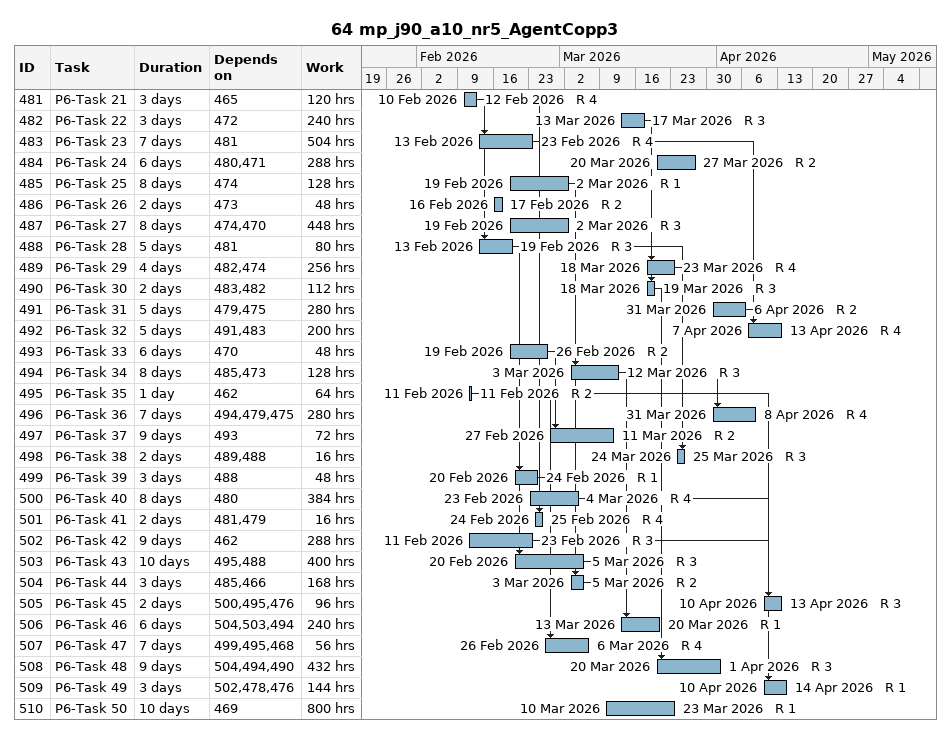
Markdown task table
64 mp_j90_a10_nr5_AgentCopp3

| ID | Task | Duration | Start | Finish | Predecessors | Resources | Work (h) |
|---|---|---|---|---|---|---|---|
| 481 | P6-Task 21 | 3d | 2026-02-10 | 2026-02-12 | 465 | R 4 | 120 |
| 482 | P6-Task 22 | 3d | 2026-03-13 | 2026-03-17 | 472 | R 3 | 240 |
| 483 | P6-Task 23 | 7d | 2026-02-13 | 2026-02-23 | 481 | R 4 | 504 |
| 484 | P6-Task 24 | 6d | 2026-03-20 | 2026-03-27 | 480, 471 | R 2 | 288 |
| 485 | P6-Task 25 | 8d | 2026-02-19 | 2026-03-02 | 474 | R 1 | 128 |
| 486 | P6-Task 26 | 2d | 2026-02-16 | 2026-02-17 | 473 | R 2 | 48 |
| 487 | P6-Task 27 | 8d | 2026-02-19 | 2026-03-02 | 474, 470 | R 3 | 448 |
| 488 | P6-Task 28 | 5d | 2026-02-13 | 2026-02-19 | 481 | R 3 | 80 |
| 489 | P6-Task 29 | 4d | 2026-03-18 | 2026-03-23 | 482, 474 | R 4 | 256 |
| 490 | P6-Task 30 | 2d | 2026-03-18 | 2026-03-19 | 483, 482 | R 3 | 112 |
| 491 | P6-Task 31 | 5d | 2026-03-31 | 2026-04-06 | 479, 475 | R 2 | 280 |
| 492 | P6-Task 32 | 5d | 2026-04-07 | 2026-04-13 | 491, 483 | R 4 | 200 |
| 493 | P6-Task 33 | 6d | 2026-02-19 | 2026-02-26 | 470 | R 2 | 48 |
| 494 | P6-Task 34 | 8d | 2026-03-03 | 2026-03-12 | 485, 473 | R 3 | 128 |
| 495 | P6-Task 35 | 1d | 2026-02-11 | 2026-02-11 | 462 | R 2 | 64 |
| 496 | P6-Task 36 | 7d | 2026-03-31 | 2026-04-08 | 494, 479, 475 | R 4 | 280 |
| 497 | P6-Task 37 | 9d | 2026-02-27 | 2026-03-11 | 493 | R 2 | 72 |
| 498 | P6-Task 38 | 2d | 2026-03-24 | 2026-03-25 | 489, 488 | R 3 | 16 |
| 499 | P6-Task 39 | 3d | 2026-02-20 | 2026-02-24 | 488 | R 1 | 48 |
| 500 | P6-Task 40 | 8d | 2026-02-23 | 2026-03-04 | 480 | R 4 | 384 |
| 501 | P6-Task 41 | 2d | 2026-02-24 | 2026-02-25 | 481, 479 | R 4 | 16 |
| 502 | P6-Task 42 | 9d | 2026-02-11 | 2026-02-23 | 462 | R 3 | 288 |
| 503 | P6-Task 43 | 10d | 2026-02-20 | 2026-03-05 | 495, 488 | R 3 | 400 |
| 504 | P6-Task 44 | 3d | 2026-03-03 | 2026-03-05 | 485, 466 | R 2 | 168 |
| 505 | P6-Task 45 | 2d | 2026-04-10 | 2026-04-13 | 500, 495, 476 | R 3 | 96 |
| 506 | P6-Task 46 | 6d | 2026-03-13 | 2026-03-20 | 504, 503, 494 | R 1 | 240 |
| 507 | P6-Task 47 | 7d | 2026-02-26 | 2026-03-06 | 499, 495, 468 | R 4 | 56 |
| 508 | P6-Task 48 | 9d | 2026-03-20 | 2026-04-01 | 504, 494, 490 | R 3 | 432 |
| 509 | P6-Task 49 | 3d | 2026-04-10 | 2026-04-14 | 502, 478, 476 | R 1 | 144 |
| 510 | P6-Task 50 | 10d | 2026-03-10 | 2026-03-23 | 469 | R 1 | 800 |
